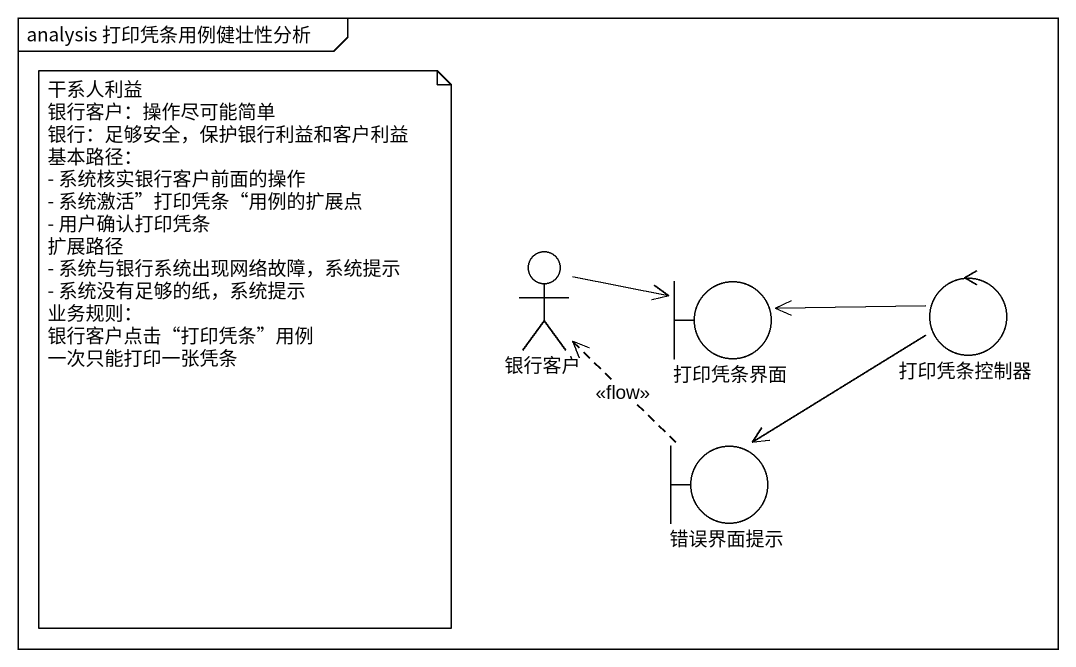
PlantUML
@startuml
mainframe analysis 打印凭条用例健壮性分析
actor 银行客户
boundary 打印凭条界面
control 打印凭条控制器
boundary 错误界面提示
银行客户 -right-> 打印凭条界面
打印凭条控制器 -left-> 打印凭条界面
打印凭条控制器 --> 错误界面提示
错误界面提示 .up.> 银行客户 : <<flow>>
note as N1
  干系人利益
  银行客户：操作尽可能简单
  银行：足够安全，保护银行利益和客户利益
  基本路径：
  - 系统核实银行客户前面的操作
  - 系统激活”打印凭条“用例的扩展点
  - 用户确认打印凭条
  扩展路径
  - 系统与银行系统出现网络故障，系统提示
  - 系统没有足够的纸，系统提示
  业务规则：
  银行客户点击“打印凭条”用例
  一次只能打印一张凭条
end note
@enduml
